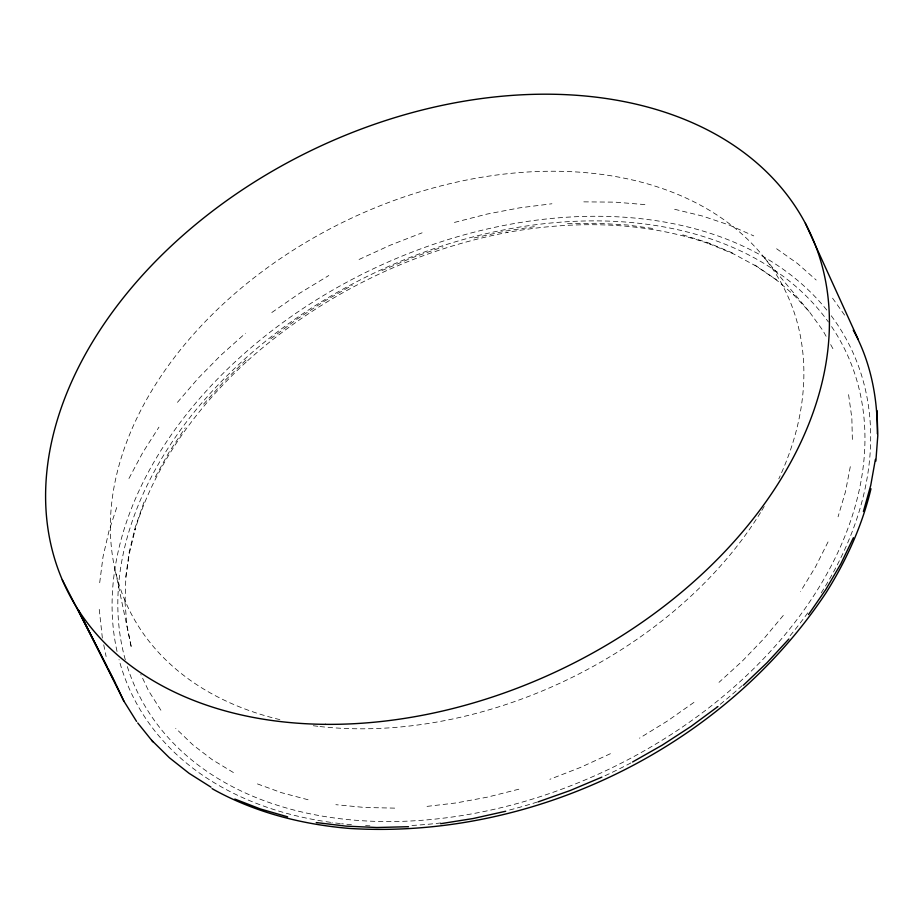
<?xml version="1.0" encoding="UTF-8"?>
<svg xmlns="http://www.w3.org/2000/svg" width="924" height="924" viewBox="0 0 924 924"><rect width="100%" height="100%" fill="white"/><g stroke="black" fill="none" stroke-linecap="round" stroke-linejoin="round"><path stroke-width="0.69" stroke-dasharray="4.62 3.46" d="M99.7 582.721L103.003 556.929L109.009 530.838L117.683 504.631M125.722 577.026L129.187 552.217L135.308 527.13L144.052 501.963M850.299 466.666L845.506 491.637L838.068 516.782M828.043 541.926L815.511 566.874L800.554 591.441M128.944 478.493L142.735 452.61L158.94 427.165M155.336 476.899L169.104 452.125L185.227 427.812M783.286 615.442L763.836 638.715L742.353 661.064L718.999 682.351M177.466 402.333L198.163 378.286L220.894 355.197L245.507 333.229M203.592 404.158L224.082 381.323L246.523 359.482M270.755 338.796L296.604 319.427L323.874 301.513L352.367 285.17M693.936 702.39L667.347 721.055L639.443 738.207M271.818 312.52L299.642 293.243L328.794 275.514M610.418 753.695L580.491 767.428L549.884 779.302M359.066 259.459L390.24 245.207L422.106 232.825M381.866 270.547L412.162 257.738L443.023 246.835M454.435 222.43L486.994 214.091L519.565 207.854L551.917 203.765M518.826 789.212L487.549 797.112L456.283 802.921L425.248 806.594M474.22 237.918L505.52 231.058L536.705 226.311M567.532 223.7L597.77 223.262L627.2 224.982L655.613 228.852M583.818 201.859L615.061 202.148L645.402 204.631M394.687 808.13L364.818 807.484L335.874 804.689M674.647 209.286L702.575 216.077L729.001 224.971L753.753 235.886M308.062 799.757L281.577 792.711L256.629 783.621M682.79 234.846L708.523 242.92L732.628 253.014M233.402 772.545L212.07 759.563L192.781 744.779L175.687 728.297M754.931 265.049L775.259 278.944L794.744 295.68M776.506 280.007L756.132 266.089L733.795 254.031L709.644 243.924L710.983 244.41C645.784 221.183 574.555 220.247 506.976 232.49L507.599 232.386C410.868 250.889 319.369 296.061 246.177 362.012L246.685 361.55C196.65 407.542 154.851 464.46 134.916 530.041L135.389 528.655L129.256 553.776L125.791 578.632L125.017 603.037L124.948 601.385L126.877 625.109L131.474 648.024L115.465 571.54M776.622 248.764L797.481 263.502L816.169 280.007M793.473 294.594L809.424 311.873L823.007 330.665L826.795 337.549M764.702 258.166L809.424 311.873M832.559 298.163L846.523 317.821M160.903 710.244L148.545 690.748L140.829 674.439M830.688 344.617L834.106 350.831M102.368 638.091L99.111 608.038M103.742 644.837L106.121 656.537M848.59 394.652L851.847 417.994L852.425 442.053M279.88 719.623A364.772 254.758 -25.7 0 1 150.381 392.977A364.772 254.758 -25.7 0 1 602.875 174.567A364.772 254.758 -25.7 0 1 778.817 478.794M764.217 506.444A364.772 254.758 -25.7 0 1 761.237 511.411M760.475 512.647A364.772 254.758 -25.7 0 1 319.242 726.46M317.844 726.299A364.772 254.758 -25.7 0 1 310.649 725.375M831.588 326.588A392.977 274.463 -25.7 0 1 610.983 768.248A392.977 274.463 -25.7 0 1 127.304 666.527M125.306 659.828A392.977 274.463 -25.7 0 1 372.672 273.758A392.977 274.463 -25.7 0 1 828.389 321.991M831.23 315.754A399.006 278.678 -25.7 0 1 820.454 594.109M807.761 612.855A399.006 278.678 -25.7 0 1 788.923 637.133M742.203 685.573A399.006 278.678 -25.7 0 1 716.4 707.368M630.884 762.924A399.006 278.678 -25.7 0 1 603.407 776.483M537.352 802.02A399.006 278.678 -25.7 0 1 508.454 810.29M440.725 822.961A399.006 278.678 -25.7 0 1 409.447 825.594M369.912 825.837A399.006 278.678 -25.7 0 1 365.615 825.64M351.443 824.682A399.006 278.678 -25.7 0 1 341.661 823.723M340.263 823.573A399.006 278.678 -25.7 0 1 331.982 822.533M330.607 822.337A399.006 278.678 -25.7 0 1 323.793 821.321M322.372 821.09A399.006 278.678 -25.7 0 1 119.023 659.517M117.048 651.432A399.006 278.678 -25.7 0 1 370.824 269.97A399.006 278.678 -25.7 0 1 826.968 310.268"/><path stroke-width="1.39" d="M875.86 461.134L877.8 435.585L877.015 410.591M875.398 459.367L870.743 485.331L863.397 511.503M870.974 488.75C862.173 525.606 846.372 560.429 826.264 592.457L825.559 593.52C722.926 747.516 533.818 839.858 349.387 828.435L348.163 828.331C301.339 824.254 254.839 812.335 213.56 789.489L212.07 788.599M853.418 537.699L840.886 563.732L825.871 589.42L808.488 614.576M788.865 639.038L767.128 662.624L743.439 685.181M717.96 706.537L690.863 726.541L662.346 745.067L632.605 761.965M601.859 777.142L570.316 790.47L538.195 801.859M505.717 811.237L473.123 818.537L440.632 823.7M408.477 826.703L376.877 827.511L346.061 826.125L316.239 822.556M287.63 816.828L260.418 808.974L234.812 799.064M210.984 787.156L189.097 773.33L169.311 757.692L151.755 740.355M137.722 722.949L152.899 741.845M106.734 666.031L78.286 609.944L123.839 701.05L136.567 721.425M853.233 330.134C870.685 361.607 877.708 398.025 877.35 433.795M62.266 579.798L113.167 678.794M108.016 668.572L113.19 678.77M113.664 679.371L115.777 683.864M116.355 685.1L123.839 701.05M805.381 223.342L857.98 338.877M325.398 724.347A412.277 287.942 -25.7 0 0 818.779 254.735A412.277 287.942 -25.7 0 0 168.33 248.741A412.277 287.942 -25.7 0 0 325.398 724.347"/></g></svg>
